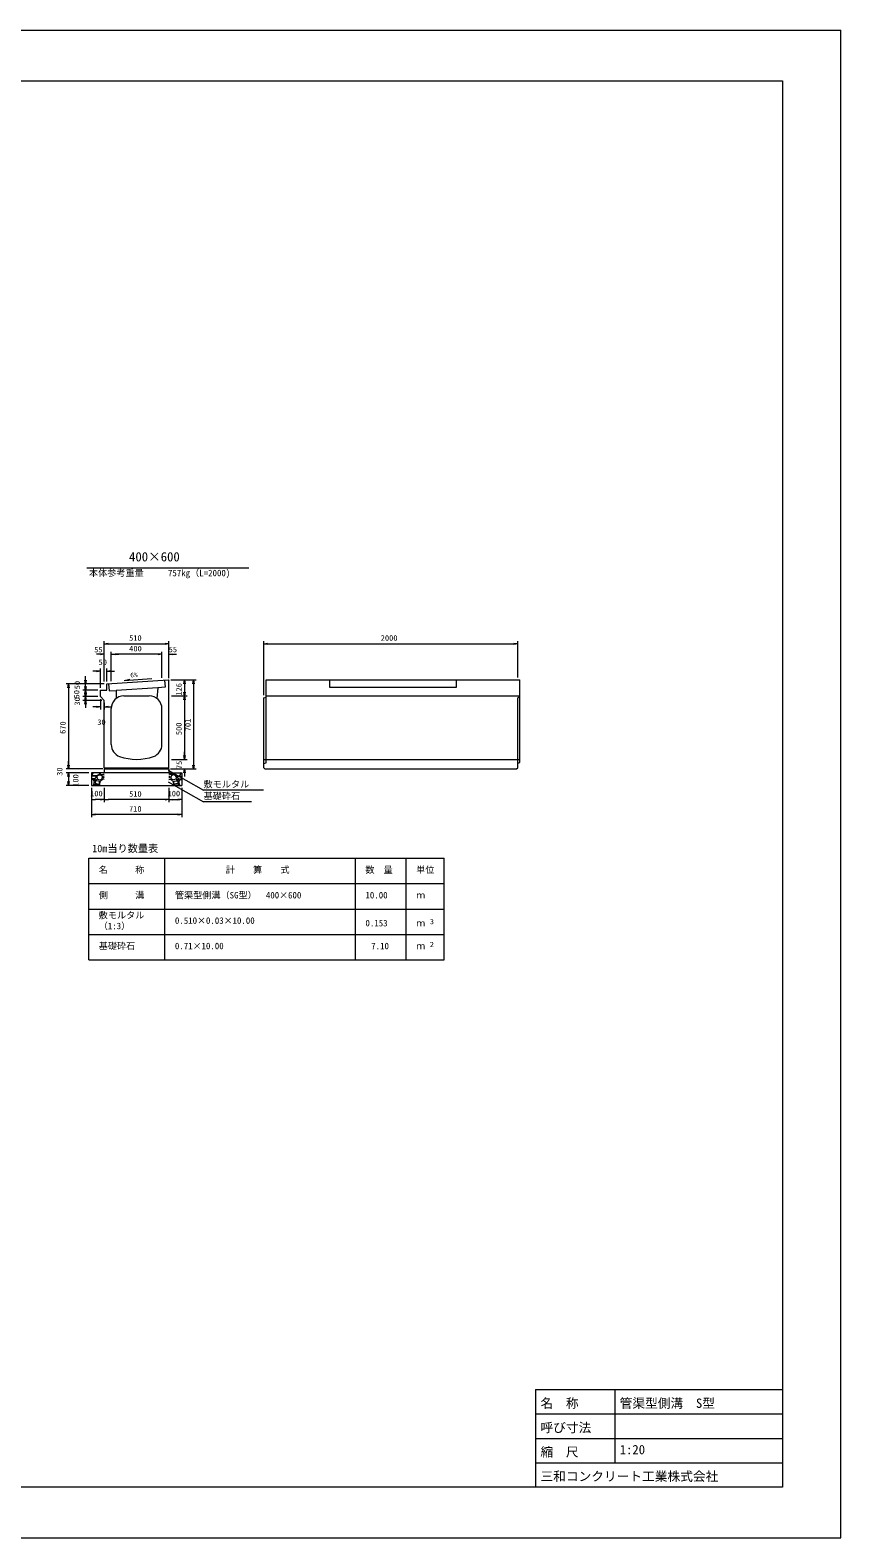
# Model space of a CAD drawing. Units: millimetres, scale not verified. Extents: x 0 to 84100, y 0 to 59400.
# Drawn here: x 52178 to 84100, y 0 to 59400 of the extents above; entities that cross this region are included whole.
import ezdxf
from ezdxf.enums import TextEntityAlignment as Align

# ---------------------------------------------------------------- set-up
doc = ezdxf.new("R2010")
doc.units = ezdxf.units.MM
doc.header["$LTSCALE"] = 100
doc.linetypes.add('USER1', pattern=[0.375, 0.25, -0.125])
for name, color, linetype, lineweight in [('D-MTR-FRAM（材料表図枠）', 2, 'Continuous', 18), ('D-STR-DIM（寸法）', 7, 'Continuous', 18), ('D-STR-HTXT（旗揚げ）', 7, 'Continuous', 18), ('D-STR-STRn（構造物）', 7, 'Continuous', 18), ('D-STR（構造物外形線）', 1, 'Continuous', 18), ('D-TTL(外枠）', 2, 'Continuous', 18), ('DEFPOINTS_2', 8, 'Continuous', 18)]:
    doc.layers.add(name, color=color, linetype=linetype, lineweight=lineweight)
for name, color, linetype in [('D-MTR-TXT(文字列）', 7, 'Continuous'), ('D-MTR（材料表タイトル）', 7, 'Continuous'), ('D-STR-TXT（文字）', 7, 'Continuous'), ('D-TTL-TXT（文字）', 7, 'Continuous')]:
    doc.layers.add(name, color=color, linetype=linetype)
doc.styles.add('ＭＳ ゴシック', font='')
doc.styles.get('ＭＳ ゴシック').set_extended_font_data('MS Gothic')

msp = doc.modelspace()

# ---------------------------------------------------------------- linework, layer by layer
at = {"layer": 'D-MTR-FRAM（材料表図枠）'}
for p, q in [((54485.6, 26773.7), (68485.6, 26773.7)), ((54485.6, 22773.7), (54485.6, 26773.7)), ((57485.6, 22773.7), (57485.6, 26773.7)), ((64985.6, 22773.7), (64985.6, 26773.7)), ((66985.6, 23573.7), (66985.6, 26773.7)), ((66985.6, 22773.7), (66985.6, 26773.7)), ((68485.6, 22773.7), (68485.6, 26773.7)), ((54485.6, 25773.7), (68485.6, 25773.7)), ((54485.6, 24773.7), (68485.6, 24773.7)), ((54485.6, 23773.7), (68485.6, 23773.7)), ((54485.6, 22773.7), (68485.6, 22773.7))]:
    msp.add_line(p, q, dxfattribs=at)
at = {"layer": 'D-STR-DIM（寸法）'}
for p, q in [((55093.7, 33744.7), (55093.7, 35326.2)), ((55093.7, 35226.2), (55243.7, 35251.2)), ((55243.7, 35201.2), (55093.7, 35226.2)), ((55093.7, 35226.2), (55243.7, 35226.2)), ((55243.7, 35226.2), (57493.7, 35226.2)), ((57493.7, 35251.2), (57643.7, 35226.2)), ((57643.7, 35226.2), (57493.7, 35201.2)), ((57643.7, 35226.2), (57493.7, 35226.2)), ((57643.7, 33869.7), (57643.7, 35326.2)), ((61375.3, 33194.7), (61375.3, 35326.2)), ((61375.3, 35226.2), (61525.3, 35251.2)), ((61525.3, 35201.2), (61375.3, 35226.2)), ((61375.3, 35226.2), (61525.3, 35226.2)), ((61525.3, 35226.2), (71225.3, 35226.2)), ((71225.3, 35251.2), (71375.3, 35226.2)), ((71375.3, 35226.2), (71225.3, 35201.2)), ((71375.3, 35226.2), (71225.3, 35226.2)), ((71375.3, 33899.7), (71375.3, 35326.2)), ((54943.7, 34808.8), (54793.7, 34808.8)), ((54943.7, 34833.8), (55093.7, 34808.8)), ((55093.7, 34808.8), (54943.7, 34783.8)), ((55093.7, 34808.8), (54943.7, 34808.8)), ((55093.7, 33744.7), (55093.7, 34908.8)), ((55368.7, 33755.7), (55368.7, 34908.8)), ((55368.7, 33755.7), (55368.7, 34908.8)), ((55368.7, 34808.8), (55518.7, 34833.8)), ((55368.7, 34808.8), (55518.7, 34833.8)), ((55518.7, 34783.8), (55368.7, 34808.8)), ((55368.7, 34808.8), (55518.7, 34808.8)), ((55518.7, 34783.8), (55368.7, 34808.8)), ((55368.7, 34808.8), (55518.7, 34808.8)), ((57218.7, 34808.8), (55518.7, 34808.8)), ((55518.7, 34808.8), (55668.7, 34808.8)), ((57218.7, 34808.8), (57068.7, 34808.8)), ((57218.7, 34833.8), (57368.7, 34808.8)), ((57218.7, 34833.8), (57368.7, 34808.8)), ((57368.7, 34808.8), (57218.7, 34783.8)), ((57368.7, 34808.8), (57218.7, 34808.8)), ((57368.7, 34808.8), (57218.7, 34783.8)), ((57368.7, 34808.8), (57218.7, 34808.8)), ((57368.7, 33882.3), (57368.7, 34908.8)), ((57368.7, 33882.3), (57368.7, 34908.8)), ((57643.7, 33869.7), (57643.7, 34908.8)), ((57643.7, 34808.8), (57793.7, 34833.8)), ((57793.7, 34783.8), (57643.7, 34808.8)), ((57643.7, 34808.8), (57793.7, 34808.8)), ((57793.7, 34808.8), (57943.7, 34808.8)), ((54357.2, 33794.7), (54357.2, 33944.7)), ((54793.7, 34145.8), (54643.7, 34145.8)), ((54793.7, 34170.8), (54943.7, 34145.8)), ((54943.7, 34145.8), (54793.7, 34120.8)), ((54943.7, 34145.8), (54793.7, 34145.8)), ((54943.7, 33494.7), (54943.7, 34245.8)), ((55193.7, 33744.7), (55193.7, 34245.8)), ((55193.7, 34145.8), (55343.7, 34170.8)), ((55343.7, 34120.8), (55193.7, 34145.8)), ((55193.7, 34145.8), (55343.7, 34145.8)), ((55343.7, 34145.8), (55493.7, 34145.8)), ((55093.7, 33644.7), (53590, 33644.7)), ((53665, 33494.7), (53690, 33644.7)), ((53690, 33644.7), (53715, 33494.7)), ((53690, 33644.7), (53690, 33494.7)), ((53690, 33494.7), (53690, 30444.7)), ((55093.7, 33644.7), (54257.2, 33644.7)), ((54843.7, 33394.7), (54257.2, 33394.7)), ((54843.7, 33394.7), (54257.2, 33394.7)), ((54357.2, 33644.7), (54332.2, 33794.7)), ((54357.2, 33394.7), (54332.2, 33544.7)), ((54332.2, 33244.7), (54357.2, 33394.7)), ((54357.2, 33144.7), (54332.2, 33294.7)), ((54382.2, 33794.7), (54357.2, 33644.7)), ((54357.2, 33644.7), (54357.2, 33794.7)), ((54357.2, 33544.7), (54357.2, 33694.7)), ((54382.2, 33544.7), (54357.2, 33394.7)), ((54357.2, 33394.7), (54357.2, 33544.7)), ((54357.2, 33294.7), (54357.2, 33444.7)), ((54357.2, 33394.7), (54382.2, 33244.7)), ((54357.2, 33394.7), (54357.2, 33244.7)), ((54382.2, 33294.7), (54357.2, 33144.7)), ((54357.2, 33144.7), (54357.2, 33294.7)), ((55884.7, 33782.2), (56972, 33851)), ((55884.7, 33782.2), (56097.6, 33823.8)), ((57713.8, 33797.8), (58360.3, 33797.8)), ((57713.8, 33797.8), (58711.7, 33797.8)), ((58235.3, 33647.8), (58260.3, 33797.8)), ((58260.3, 33169.7), (58235.3, 33319.7)), ((58260.3, 33797.8), (58285.3, 33647.8)), ((58260.3, 33797.8), (58260.3, 33647.8)), ((58260.3, 33647.8), (58260.3, 33319.7)), ((58285.3, 33319.7), (58260.3, 33169.7)), ((58260.3, 33169.7), (58260.3, 33319.7)), ((58586.7, 33647.8), (58611.7, 33797.8)), ((58611.7, 33797.8), (58636.7, 33647.8)), ((58611.7, 33797.8), (58611.7, 33647.8)), ((58611.7, 33647.8), (58611.7, 30444.7)), ((54843.7, 33144.7), (54257.2, 33144.7)), ((54843.7, 33144.7), (54257.2, 33144.7)), ((54993.7, 32994.7), (54257.2, 32994.7)), ((54332.2, 32994.7), (54357.2, 33144.7)), ((54332.2, 32844.7), (54357.2, 32994.7)), ((54357.2, 33244.7), (54357.2, 33094.7)), ((54357.2, 33144.7), (54382.2, 32994.7)), ((54357.2, 33144.7), (54357.2, 32994.7)), ((54357.2, 32994.7), (54357.2, 32844.7)), ((54357.2, 32994.7), (54382.2, 32844.7)), ((54357.2, 32994.7), (54357.2, 32844.7)), ((54357.2, 32844.7), (54357.2, 32694.7)), ((54793.7, 32735), (54643.7, 32735)), ((54793.7, 32760), (54943.7, 32735)), ((54943.7, 32735), (54793.7, 32710)), ((54943.7, 32735), (54793.7, 32735)), ((54943.7, 33044.7), (54943.7, 32635)), ((55093.7, 32894.7), (55093.7, 32635)), ((55093.7, 32735), (55243.7, 32760)), ((55243.7, 32710), (55093.7, 32735)), ((55093.7, 32735), (55243.7, 32735)), ((55243.7, 32735), (55393.7, 32735)), ((57743.7, 33169.7), (58360.3, 33169.7)), ((57743.7, 33169.7), (58360.3, 33169.7)), ((58235.3, 33019.7), (58260.3, 33169.7)), ((58260.3, 33169.7), (58285.3, 33019.7)), ((58260.3, 33169.7), (58260.3, 33019.7)), ((58260.3, 33019.7), (58260.3, 30819.7)), ((58260.3, 30819.7), (58260.3, 30969.7)), ((54993.7, 30294.7), (53590, 30294.7)), ((55038.7, 30294.7), (53590, 30294.7)), ((53690, 30294.7), (53665, 30444.7)), ((53690, 30294.7), (53665, 30444.7)), ((53690, 30444.7), (53690, 30594.7)), ((53715, 30444.7), (53690, 30294.7)), ((53690, 30294.7), (53690, 30444.7)), ((53715, 30444.7), (53690, 30294.7)), ((53690, 30294.7), (53690, 30444.7)), ((57698.7, 30294.7), (58360.3, 30294.7)), ((57698.7, 30294.7), (58711.7, 30294.7)), ((57743.7, 30669.7), (58360.3, 30669.7)), ((57743.7, 30669.7), (58360.3, 30669.7)), ((58260.3, 30669.7), (58235.3, 30819.7)), ((58260.3, 30669.7), (58235.3, 30819.7)), ((58235.3, 30144.7), (58260.3, 30294.7)), ((58285.3, 30819.7), (58260.3, 30669.7)), ((58260.3, 30669.7), (58260.3, 30819.7)), ((58285.3, 30819.7), (58260.3, 30669.7)), ((58260.3, 30669.7), (58260.3, 30819.7)), ((58260.3, 30294.7), (58285.3, 30144.7)), ((58260.3, 30294.7), (58260.3, 30144.7)), ((58611.7, 30294.7), (58586.7, 30444.7)), ((58636.7, 30444.7), (58611.7, 30294.7)), ((58611.7, 30294.7), (58611.7, 30444.7)), ((54493.7, 30144.7), (53590, 30144.7)), ((54493.7, 30144.7), (53590, 30144.7)), ((53665, 29994.7), (53690, 30144.7)), ((53665, 29994.7), (53690, 30144.7)), ((53690, 29644.7), (53665, 29794.7)), ((53690, 30144.7), (53715, 29994.7)), ((53690, 30144.7), (53690, 29994.7)), ((53690, 30144.7), (53715, 29994.7)), ((53690, 30144.7), (53690, 29994.7)), ((53690, 29994.7), (53690, 29844.7)), ((53690, 29994.7), (53690, 29794.7)), ((53715, 29794.7), (53690, 29644.7)), ((53690, 29644.7), (53690, 29794.7)), ((58260.3, 30144.7), (58260.3, 29994.7)), ((54493.7, 29644.7), (53590, 29644.7)), ((54593.7, 29544.7), (54593.7, 28396.9)), ((54593.7, 29544.7), (54593.7, 28983.5)), ((54593.7, 29083.5), (54743.7, 29108.5)), ((54943.7, 29108.5), (55093.7, 29083.5)), ((55093.7, 29544.7), (55093.7, 28983.5)), ((55093.7, 29544.7), (55093.7, 28983.5)), ((55093.7, 29083.5), (55243.7, 29108.5)), ((57493.7, 29108.5), (57643.7, 29083.5)), ((57643.7, 29544.7), (57643.7, 28983.5)), ((57643.7, 29544.7), (57643.7, 28983.5)), ((57643.7, 29083.5), (57793.7, 29108.5)), ((57993.7, 29108.5), (58143.7, 29083.5)), ((58143.7, 29544.7), (58143.7, 28983.5)), ((58143.7, 29544.7), (58143.7, 28396.9)), ((54743.7, 29058.5), (54593.7, 29083.5)), ((54593.7, 29083.5), (54743.7, 29083.5)), ((54593.7, 28496.9), (54743.7, 28521.9)), ((54943.7, 29083.5), (54743.7, 29083.5)), ((55093.7, 29083.5), (54943.7, 29058.5)), ((55093.7, 29083.5), (54943.7, 29083.5)), ((55243.7, 29058.5), (55093.7, 29083.5)), ((55093.7, 29083.5), (55243.7, 29083.5)), ((57493.7, 29083.5), (55243.7, 29083.5)), ((57643.7, 29083.5), (57493.7, 29058.5)), ((57643.7, 29083.5), (57493.7, 29083.5)), ((57793.7, 29058.5), (57643.7, 29083.5)), ((57643.7, 29083.5), (57793.7, 29083.5)), ((57793.7, 29083.5), (57993.7, 29083.5)), ((58143.7, 29083.5), (57993.7, 29058.5)), ((58143.7, 29083.5), (57993.7, 29083.5)), ((57993.7, 28521.9), (58143.7, 28496.9)), ((54743.7, 28471.9), (54593.7, 28496.9)), ((54593.7, 28496.9), (54743.7, 28496.9)), ((57993.7, 28496.9), (54743.7, 28496.9)), ((58143.7, 28496.9), (57993.7, 28471.9)), ((58143.7, 28496.9), (57993.7, 28496.9))]:
    msp.add_line(p, q, dxfattribs=at)
at = {"layer": 'D-STR-HTXT（旗揚げ）'}
for p, q in [((54409.3, 38215.4), (60787.6, 38215.4)), ((57611.3, 30249.6), (59007.4, 29458.4)), ((57611.3, 29790.5), (59007.4, 28999.3)), ((61367.2, 29458.4), (59007.4, 29458.4)), ((60893.8, 28999.3), (59007.4, 28999.3))]:
    msp.add_line(p, q, dxfattribs=at)
at = {"layer": 'D-STR-STRn（構造物）'}
for p, q in [((55093.7, 30294.7), (55093.7, 30144.7)), ((57643.7, 30294.7), (57643.7, 30144.7)), ((55093.7, 30144.7), (54593.7, 30144.7)), ((54593.7, 30144.7), (54593.7, 29644.7)), ((54593.7, 30101.2), (54650, 30144.7)), ((54670, 30013.9), (54593.7, 30005.8)), ((54614.4, 29906.1), (54593.7, 29928.7)), ((54654.7, 29873.9), (54593.7, 29879)), ((54729.2, 29914.8), (54614.2, 29904.8)), ((54624.6, 30089.5), (54674.3, 30144.7)), ((54660.6, 30029.2), (54625.6, 30089.2)), ((54710.7, 29784.7), (54655.7, 29874.7)), ((54784.3, 30020.5), (54659.3, 30030.5)), ((54769.4, 29989.7), (54669.4, 30014.7)), ((54669.7, 29659.3), (54709.7, 29784.3)), ((54704.4, 29869.5), (54724.4, 29819.5)), ((54739.5, 29884.3), (54704.5, 29869.3)), ((54724.4, 29819.6), (54799.4, 29864.6)), ((54724.4, 29774.6), (54764.4, 29714.6)), ((54774.6, 29824.4), (54724.6, 29774.4)), ((54774.6, 29964.5), (54729.6, 29914.5)), ((54799.8, 29864.5), (54739.8, 29884.5)), ((54764.8, 29714.2), (54889.8, 29699.2)), ((54774.7, 29964.1), (54769.7, 29989.1)), ((54875.2, 29809.7), (54775.2, 29824.7)), ((54889.8, 30074.1), (54784.8, 30019.1)), ((54799.2, 29964.6), (54829.2, 29894.6)), ((54804.5, 29964.4), (54834.5, 30034.4)), ((54829.2, 29894.1), (54914.2, 29869.1)), ((54834.6, 30034.4), (54914.6, 30059.4)), ((54915.6, 29773.4), (54875.6, 29808.4)), ((54889.7, 29699.5), (54914.7, 29744.5)), ((54909.8, 30144.4), (54889.8, 30074.4)), ((54914.4, 30059.4), (54994.4, 30029.4)), ((54919.4, 29779.7), (54914.4, 29674.7)), ((54914.6, 29744.5), (54914.6, 29774.5)), ((54914.9, 29869.2), (54999.9, 29894.2)), ((55034.7, 29884.4), (54919.7, 29779.4)), ((54926.8, 30144.7), (54953.8, 30080.6)), ((54954.3, 30079.2), (55059.3, 30074.2)), ((54994.7, 30029.3), (55024.7, 29964.3)), ((54999.4, 29894.7), (55024.4, 29964.7)), ((55093.7, 29879), (55034.7, 29883.9)), ((55093.7, 29928.7), (55059.4, 29966.1)), ((55059.5, 29964.6), (55074.5, 30004.6)), ((55059.6, 30074.8), (55093.7, 30101.2)), ((55093.7, 30005.8), (55075, 30003.9)), ((57643.7, 30144.7), (55093.7, 30144.7)), ((57643.7, 30144.7), (58143.7, 30144.7)), ((57677.8, 30074.8), (57643.7, 30101.2)), ((57643.7, 30005.8), (57662.4, 30003.9)), ((57643.7, 29928.7), (57678, 29966.1)), ((57643.7, 29879), (57702.7, 29883.9)), ((57678, 29964.6), (57663, 30004.6)), ((57783.2, 30079.2), (57678.2, 30074.2)), ((57702.7, 29884.4), (57817.7, 29779.4)), ((57742.8, 30029.3), (57712.8, 29964.3)), ((57738, 29894.7), (57713, 29964.7)), ((57822.6, 29869.2), (57737.6, 29894.2)), ((57823, 30059.4), (57743, 30029.4)), ((57810.7, 30144.7), (57783.7, 30080.6)), ((57818.1, 29779.7), (57823.1, 29674.7)), ((57821.8, 29773.4), (57861.8, 29808.4)), ((57847.7, 29699.5), (57822.7, 29744.5)), ((57902.8, 30034.4), (57822.8, 30059.4)), ((57822.9, 29744.5), (57822.9, 29774.5)), ((57908.2, 29894.1), (57823.2, 29869.1)), ((57827.7, 30144.4), (57847.7, 30074.4)), ((57847.6, 30074.1), (57952.6, 30019.1)), ((57972.7, 29714.2), (57847.7, 29699.2)), ((57862.3, 29809.7), (57962.3, 29824.7)), ((57933, 29964.4), (57903, 30034.4)), ((57938.3, 29964.6), (57908.3, 29894.6)), ((57937.7, 29864.5), (57997.7, 29884.5)), ((58013, 29819.6), (57938, 29864.6)), ((57953.2, 30020.5), (58078.2, 30030.5)), ((57962.8, 29964.1), (57967.8, 29989.1)), ((57962.9, 29964.5), (58007.9, 29914.5)), ((57962.9, 29824.4), (58012.9, 29774.4)), ((57968, 29989.7), (58068, 30014.7)), ((58013, 29774.6), (57973, 29714.6)), ((57997.9, 29884.3), (58032.9, 29869.3)), ((58008.2, 29914.8), (58123.2, 29904.8)), ((58033, 29869.5), (58013, 29819.5)), ((58026.8, 29784.7), (58081.8, 29874.7)), ((58067.8, 29659.3), (58027.8, 29784.3)), ((58112.9, 30089.5), (58063.2, 30144.7)), ((58067.4, 30013.9), (58143.7, 30005.8)), ((58076.9, 30029.2), (58111.9, 30089.2)), ((58082.7, 29873.9), (58143.7, 29879)), ((58143.7, 30101.2), (58087.4, 30144.7)), ((58123, 29906.1), (58143.7, 29928.7)), ((58143.7, 30144.7), (58143.7, 29644.7)), ((54593.7, 29644.7), (58143.7, 29644.7)), ((54650, 29644.7), (54669.6, 29659.8)), ((54674.3, 29644.7), (54714.6, 29689.5)), ((54714.6, 29689.5), (54844.6, 29689.5)), ((54844.4, 29690.6), (54909.4, 29645.6)), ((54913.8, 29675.6), (54926.8, 29644.7)), ((57823.7, 29675.6), (57810.7, 29644.7)), ((57893, 29690.6), (57828, 29645.6)), ((58022.9, 29689.5), (57892.9, 29689.5)), ((58063.2, 29644.7), (58022.9, 29689.5)), ((58087.4, 29644.7), (58067.8, 29659.8))]:
    msp.add_line(p, q, dxfattribs=at)
at = {"layer": 'D-STR（構造物外形線）'}
for p, q in [((54943.7, 33144.7), (54943.7, 33394.7)), ((54943.7, 33394.7), (55193.7, 33394.7)), ((55193.7, 33644.7), (57613.8, 33797.8)), ((55193.7, 33394.7), (55193.7, 33644.7)), ((55265.9, 33649.2), (55283.6, 33369.8)), ((55283.6, 33369.8), (55563.1, 33387.5)), ((57209.8, 33491.7), (55563.1, 33387.5)), ((55563.1, 33387.5), (55568.7, 33069.7)), ((57209.8, 33491.7), (57168.7, 33069.7)), ((57489.2, 33509.3), (57209.8, 33491.7)), ((57471.5, 33788.8), (57489.2, 33509.3)), ((57613.8, 33797.8), (57643.7, 33769.7)), ((57643.7, 30339.7), (57643.7, 33769.7)), ((61465.3, 33799.7), (71465.3, 33799.7)), ((61465.3, 30534.7), (61465.3, 33799.7)), ((63965.3, 33799.7), (63965.3, 33509.3)), ((63965.3, 33509.3), (68965.3, 33509.3)), ((68965.3, 33509.3), (68965.3, 33799.7)), ((71465.3, 30549.7), (71465.3, 33799.7)), ((54943.7, 33144.7), (55093.7, 32994.7)), ((55093.7, 30339.7), (55093.7, 32994.7)), ((55868.7, 33169.7), (56868.7, 33169.7)), ((61375.3, 33094.7), (61465.3, 33119.7)), ((61375.3, 30339.7), (61375.3, 33094.7)), ((71375.3, 33094.7), (71465.3, 33144.7)), ((71375.3, 30339.7), (71375.3, 33094.7)), ((55368.7, 31255.5), (55368.7, 32669.7)), ((57368.7, 31255.5), (57368.7, 32669.7)), ((55093.7, 30339.7), (57643.7, 30339.7)), ((55093.7, 30339.7), (55138.7, 30294.7)), ((55093.7, 30294.7), (57643.7, 30294.7)), ((57598.7, 30294.7), (57643.7, 30339.7)), ((61375.3, 30504.7), (61465.3, 30534.7)), ((61375.3, 30339.7), (61420.3, 30294.7)), ((61420.3, 30294.7), (71330.3, 30294.7)), ((71330.3, 30294.7), (71375.3, 30339.7)), ((71375.3, 30519.7), (71465.3, 30549.7))]:
    msp.add_line(p, q, dxfattribs=at)
at = {"layer": 'D-STR（構造物外形線）', "linetype": 'USER1'}
for p, q in [((61465.3, 33169.7), (71465.3, 33169.7)), ((61375.3, 30669.7), (71465.3, 30669.7))]:
    msp.add_line(p, q, dxfattribs=at)
at = {"layer": 'D-STR（構造物外形線）'}
for centre, radius, start, end in [((55868.7, 32669.7), 500, 90, 180), ((56868.7, 32669.7), 500, 0, 90), ((55868.7, 31255.5), 500, 180, 250.52898), ((56868.7, 31255.5), 500, 289.47102, 0), ((56368.7, 32669.7), 2000, 250.52884, 289.47116)]:
    msp.add_arc(centre, radius, start, end, dxfattribs=at)
at = {"layer": 'D-TTL(外枠）'}
for p, q in [((2300, 57400), (81800, 57400)), ((81800, 57400), (81800, 2000)), ((72080, 5840), (81800, 5840)), ((72080, 5840), (72080, 2000)), ((75200, 5840), (75200, 2960)), ((72080, 4880), (81800, 4880)), ((72080, 3920), (81800, 3920)), ((72080, 2960), (81800, 2960)), ((81800, 2000), (2300, 2000))]:
    msp.add_line(p, q, dxfattribs=at)
at = {"layer": 'DEFPOINTS_2'}
for p, q in [((0, 59400), (84100, 59400)), ((84100, 0), (84100, 59400)), ((0, 0), (84100, 0))]:
    msp.add_line(p, q, dxfattribs=at)

# ---------------------------------------------------------------- texts
at = {"layer": 'D-MTR-TXT(文字列）', "style": 'ＭＳ ゴシック'}
for s, height, p in [('本体参考重量', 256.6, (54492.3, 37808.7)), ('757kg（L=2000)', 256.6, (57604.3, 37808.7)), ('名\u3000\u3000\u3000称', 256.6, (54877.8, 26114)), ('計\u3000\u3000算\u3000\u3000式', 256.6, (59878.6, 26114)), ('数\u3000量', 256.6, (65377.8, 26114)), ('単位', 256.6, (67377.8, 26114)), ('側\u3000\u3000\u3000溝', 256.6, (54877.8, 25114)), ('管渠型側溝（SG型）\u3000400×600', 256.6, (57877.8, 25114)), ('10.00', 256.6, (65380.5, 25114)), ('ｍ', 256.6, (67377.8, 25114)), ('敷モルタル', 256.6, (54877.8, 24324.1)), ('0.510×0.03×10.00', 256.6, (57877.8, 24114)), ('3', 205.3, (67918, 24114.5)), ('（1:3）', 256.6, (54877.8, 23901.8)), ('0.153', 256.6, (65380.5, 24014)), ('ｍ', 256.6, (67377.8, 24014)), ('基礎砕石', 256.6, (54877.8, 23114)), ('0.71×10.00', 256.6, (57877.8, 23114)), ('7.10', 256.6, (65607.9, 23114)), ('ｍ', 256.6, (67377.8, 23114)), ('2', 205.3, (67918, 23214.5))]:
    msp.add_text(s, height=height, dxfattribs=at).set_placement(p, align=Align.BOTTOM_LEFT)
at = {"layer": 'D-MTR（材料表タイトル）', "style": 'ＭＳ ゴシック'}
msp.add_text('10m当り数量表', height=293.3, dxfattribs=at).set_placement((54619.8, 26926.2), align=Align.BOTTOM_LEFT)
at = {"layer": 'D-STR-DIM（寸法）', "style": 'ＭＳ ゴシック'}
for s, p in [('55', (54698.3, 34820.2)), ('510', (56075.6, 35276.2)), ('400', (56077.9, 34858.8)), ('55', (57635, 34822.3)), ('2000', (65984, 35276.2)), ('50', (54873, 34320.8)), ('30', (54823, 31960)), ('100', (54539.9, 29149.9)), ('510', (56075.6, 29133.5)), ('100', (57589.9, 29149.9)), ('710', (56071.8, 28546.9))]:
    msp.add_text(s, height=219.9, dxfattribs=at).set_placement(p, align=Align.BOTTOM_LEFT)
for s, height, rotation, p in [('6%', 183.3, 3.62, (56130.4, 33842.6)), ('50', 219.9, 90, (54182.2, 33074)), ('50', 219.9, 90, (54207.2, 33431.7)), ('126', 219.9, 90, (58210.3, 33183)), ('30', 219.9, 90, (54207.2, 32789.8)), ('670', 219.9, 90, (53640, 31674.2)), ('701', 219.9, 90, (58561.7, 31779.7)), ('500', 219.9, 90, (58210.3, 31626.5)), ('30', 219.9, 90, (53515, 30024)), ('75', 219.9, 90, (58221.7, 30286.5)), ('100', 219.9, 90, (54145, 29590.9))]:
    msp.add_text(s, height=height, rotation=rotation, dxfattribs=at).set_placement(p, align=Align.BOTTOM_LEFT)
at = {"layer": 'D-STR-TXT（文字）', "style": 'ＭＳ ゴシック'}
for s, p in [('敷モルタル', (59007.4, 29483.4)), ('基礎砕石', (59007.4, 29024.3))]:
    msp.add_text(s, height=256.6, dxfattribs=at).set_placement(p, align=Align.BOTTOM_LEFT)
at = {"layer": 'D-TTL-TXT（文字）', "style": 'ＭＳ ゴシック'}
for s, p in [('400×600', (56071.9, 38360.3)), ('名\u3000称', (72273.1, 5011.4)), ('管渠型側溝\u3000S型', (75393.1, 5011.4)), ('呼び寸法', (72273.1, 4051.4)), ('縮\u3000尺', (72273.1, 3091.4)), ('1:20', (75393.1, 3182.7)), ('三和コンクリート工業株式会社', (72273.1, 2131.4))]:
    msp.add_text(s, height=366.6, dxfattribs=at).set_placement(p, align=Align.BOTTOM_LEFT)

doc.saveas('drawing.dxf')
